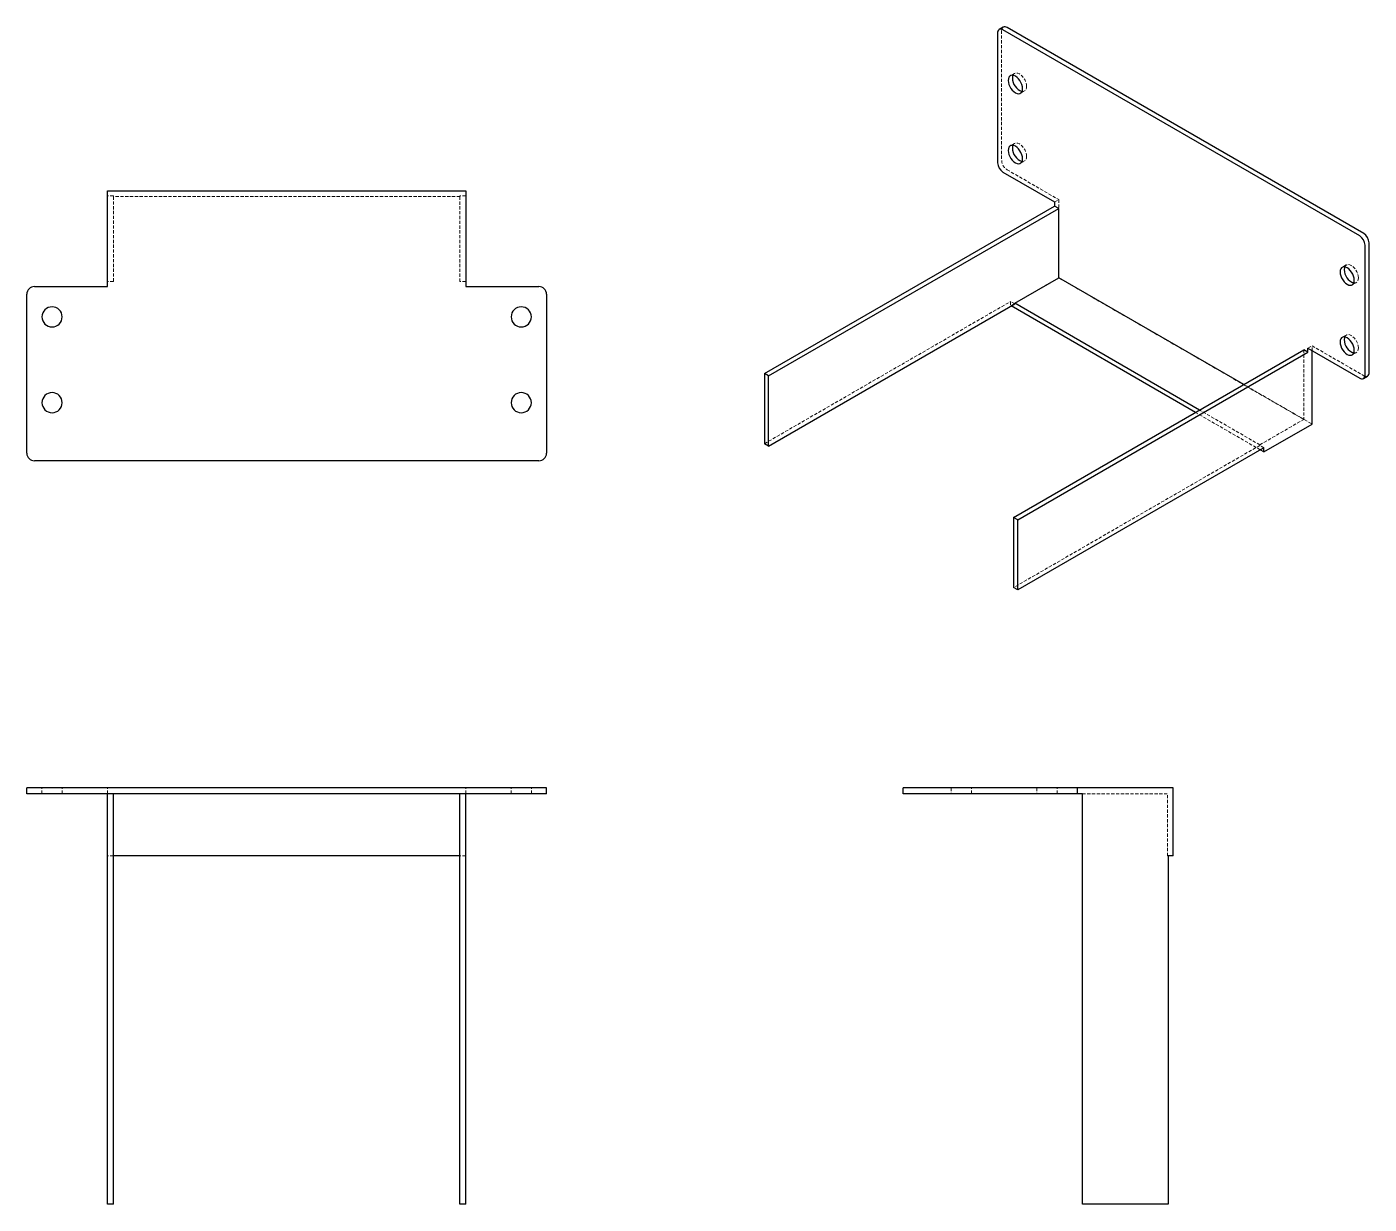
# Model space of a CAD drawing. Header units: millimetres. Extents: x 154 to 687, y 63 to 530.
import ezdxf

# ---------------------------------------------------------------- set-up
doc = ezdxf.new("R2010")
doc.units = ezdxf.units.MM
doc.linetypes.add('HIDDEN', pattern=[1.905, 1.27, -0.635])

msp = doc.modelspace()

# ---------------------------------------------------------------- linework, layer by layer
at = {"color": 7, "linetype": 'Continuous', "lineweight": 25}
for p, q in [((539.26, 527.4), (539.26, 475.96)), ((541.51, 529.71), (539.88, 528.77)), ((682.8, 446.98), (541.38, 528.62)), ((684.43, 447.92), (543.01, 529.56)), ((541.38, 472.28), (561.89, 460.44)), ((186.45, 464.88), (328.45, 464.88)), ((186.45, 426.88), (186.45, 464.88)), ((328.45, 464.88), (328.45, 426.88)), ((446.84, 392.4), (561.89, 458.81)), ((448.47, 391.46), (563.51, 457.87)), ((561.89, 460.44), (561.89, 458.81)), ((563.51, 457.87), (561.89, 458.81)), ((563.51, 430.35), (563.51, 457.87)), ((684.92, 391.87), (684.92, 443.31)), ((686.55, 392.81), (686.55, 444.25)), ((157.45, 426.88), (186.45, 426.88)), ((328.45, 426.88), (357.45, 426.88)), ((546.05, 420.27), (563.51, 430.35)), ((636.83, 388.03), (563.51, 430.35)), ((154.45, 360.88), (154.45, 423.88)), ((360.45, 423.88), (360.45, 360.88)), ((448.47, 363.69), (546.05, 420.03)), ((617.74, 377), (544.63, 419.21)), ((546.05, 420.27), (546.05, 420.03)), ((619.37, 377.94), (546.05, 420.27)), ((545.62, 335.37), (660.67, 401.78)), ((547.25, 334.43), (662.29, 400.85)), ((662.29, 400.85), (660.67, 401.78)), ((662.29, 400.85), (662.29, 402.48)), ((662.29, 402.48), (682.8, 390.64)), ((663.92, 372.39), (663.92, 401.54)), ((448.47, 391.46), (446.84, 392.4)), ((446.84, 392.4), (446.84, 364.63)), ((448.47, 363.69), (448.47, 391.46)), ((684.3, 390.49), (685.93, 391.43)), ((644.83, 361.37), (663.92, 372.39)), ((448.47, 363.69), (446.84, 364.63)), ((644.83, 363), (547.25, 306.67)), ((644.83, 361.37), (643.41, 362.18)), ((644.83, 361.37), (644.83, 363)), ((357.45, 357.88), (157.45, 357.88)), ((547.25, 334.43), (545.62, 335.37)), ((545.62, 335.37), (545.62, 307.61)), ((547.25, 306.67), (547.25, 334.43)), ((547.25, 306.67), (545.62, 307.61)), ((154.45, 225.91), (154.45, 228.21)), ((157.45, 228.21), (154.45, 228.21)), ((157.45, 225.91), (154.45, 225.91)), ((357.45, 228.21), (157.45, 228.21)), ((357.45, 225.91), (157.45, 225.91)), ((186.45, 63.21), (186.45, 225.91)), ((188.75, 63.21), (188.75, 225.91)), ((326.15, 63.21), (326.15, 225.91)), ((328.45, 63.21), (328.45, 225.91)), ((360.45, 228.21), (357.45, 228.21)), ((360.45, 225.91), (357.45, 225.91)), ((360.45, 225.91), (360.45, 228.21)), ((501.88, 225.91), (501.88, 228.21)), ((504.88, 228.21), (501.88, 228.21)), ((504.88, 225.91), (501.88, 225.91)), ((567.88, 228.21), (504.88, 228.21)), ((567.88, 225.91), (504.88, 225.91)), ((570.88, 228.21), (567.88, 228.21)), ((570.88, 225.91), (567.88, 225.91)), ((570.88, 225.91), (570.88, 228.21)), ((608.88, 228.21), (570.88, 228.21)), ((572.88, 225.91), (570.88, 225.91)), ((572.88, 63.21), (572.88, 225.91)), ((608.88, 201.21), (608.88, 228.21)), ((326.15, 201.21), (188.75, 201.21)), ((606.88, 201.21), (606.88, 63.21)), ((608.88, 201.21), (606.88, 201.21)), ((188.75, 63.21), (186.45, 63.21)), ((328.45, 63.21), (326.15, 63.21)), ((606.88, 63.21), (572.88, 63.21))]:
    msp.add_line(p, q, dxfattribs=at)
at = {"color": 7, "linetype": 'HIDDEN', "lineweight": 18}
for p, q in [((540.88, 528.34), (540.88, 476.9)), ((545.96, 511.39), (544.33, 510.45)), ((548.33, 503.52), (549.96, 504.46)), ((545.96, 483.63), (544.33, 482.69)), ((548.33, 475.76), (549.96, 476.7)), ((543.01, 473.22), (563.51, 461.38)), ((188.75, 462.88), (186.45, 462.88)), ((188.75, 462.58), (188.75, 462.88)), ((326.15, 462.58), (188.75, 462.58)), ((188.75, 462.58), (188.75, 428.88)), ((326.15, 462.58), (326.15, 462.88)), ((328.45, 462.88), (326.15, 462.88)), ((326.15, 428.88), (326.15, 462.58)), ((561.89, 460.44), (563.51, 461.38)), ((563.51, 461.38), (563.51, 457.87)), ((677.48, 435.46), (675.85, 434.52)), ((188.75, 428.88), (186.45, 428.88)), ((328.45, 428.88), (326.15, 428.88)), ((544.42, 419.33), (563.51, 430.35)), ((563.51, 430.35), (563.51, 430.35)), ((563.51, 430.35), (663.92, 372.39)), ((679.85, 427.6), (681.48, 428.53)), ((446.84, 364.63), (544.42, 420.97)), ((546.05, 420.03), (544.42, 420.97)), ((544.42, 420.97), (544.42, 419.33)), ((544.63, 419.21), (544.42, 419.33)), ((677.48, 407.7), (675.85, 406.76)), ((660.67, 401.78), (660.67, 374.27)), ((662.29, 402.48), (663.92, 403.42)), ((663.92, 401.54), (663.92, 403.42)), ((663.92, 403.42), (684.43, 391.58)), ((679.85, 399.83), (681.48, 400.77)), ((660.67, 374.27), (636.83, 388.03)), ((643.2, 364.18), (619.37, 377.94)), ((643.41, 362.18), (617.74, 377)), ((643.2, 364.18), (660.67, 374.27)), ((643.2, 363.94), (545.62, 307.61)), ((643.2, 364.18), (643.2, 363.94)), ((644.83, 363), (643.2, 363.94)), ((160.45, 225.91), (160.45, 228.21)), ((168.45, 225.91), (168.45, 228.21)), ((186.45, 225.91), (186.45, 228.21)), ((328.45, 225.91), (328.45, 228.21)), ((346.45, 225.91), (346.45, 228.21)), ((354.45, 225.91), (354.45, 228.21)), ((520.88, 228.21), (520.88, 225.91)), ((528.88, 225.91), (528.88, 228.21)), ((554.88, 228.21), (554.88, 225.91)), ((562.88, 225.91), (562.88, 228.21)), ((572.88, 225.91), (606.58, 225.91)), ((606.58, 201.21), (606.58, 225.91)), ((188.75, 201.21), (186.45, 201.21)), ((328.45, 201.21), (326.15, 201.21)), ((606.58, 201.21), (606.88, 201.21))]:
    msp.add_line(p, q, dxfattribs=at)
at = {"color": 7, "linetype": 'HIDDEN', "lineweight": 18, "flags": 128}
for points in [[(550.78, 506.29), (550.71, 507.06), (550.5, 507.87), (550.17, 508.68), (549.72, 509.46), (549.18, 510.16), (548.58, 510.75), (547.96, 511.19), (547.33, 511.47), (546.73, 511.58), (546.19, 511.5), (545.74, 511.24), (545.41, 510.81), (545.32, 510.62)], [(548.97, 504.29), (549.18, 504.27), (549.72, 504.35), (550.17, 504.61), (550.5, 505.04), (550.71, 505.61), (550.78, 506.29)], [(550.78, 478.53), (550.71, 479.3), (550.5, 480.11), (550.17, 480.92), (549.72, 481.7), (549.18, 482.4), (548.58, 482.98), (547.96, 483.43), (547.33, 483.71), (546.73, 483.81), (546.19, 483.73), (545.74, 483.47), (545.41, 483.05), (545.32, 482.86)], [(548.97, 476.53), (549.18, 476.51), (549.72, 476.59), (550.17, 476.85), (550.5, 477.27), (550.71, 477.84), (550.78, 478.53)], [(682.31, 430.37), (682.23, 431.13), (682.03, 431.94), (681.69, 432.76), (681.24, 433.53), (680.7, 434.23), (680.11, 434.82), (679.48, 435.26), (678.85, 435.55), (678.25, 435.65), (677.71, 435.57), (677.27, 435.31), (676.93, 434.89), (676.84, 434.69)], [(680.49, 428.36), (680.7, 428.35), (681.24, 428.43), (681.69, 428.69), (682.03, 429.11), (682.23, 429.68), (682.31, 430.37)], [(682.31, 402.6), (682.23, 403.37), (682.03, 404.18), (681.69, 405), (681.24, 405.77), (680.7, 406.47), (680.11, 407.06), (679.48, 407.5), (678.85, 407.78), (678.25, 407.89), (677.71, 407.81), (677.27, 407.55), (676.93, 407.12), (676.84, 406.93)], [(680.49, 400.6), (680.7, 400.58), (681.24, 400.66), (681.69, 400.92), (682.03, 401.35), (682.23, 401.92), (682.31, 402.6)]]:
    msp.add_lwpolyline(points, dxfattribs=at)
at = {"color": 7, "linetype": 'Continuous', "lineweight": 25, "flags": 128}
for points in [[(549.16, 505.35), (549.09, 506.12), (548.88, 506.93), (548.54, 507.75), (548.09, 508.52), (547.56, 509.22), (546.96, 509.81), (546.33, 510.25), (545.7, 510.53), (545.1, 510.64), (544.57, 510.56), (544.12, 510.3), (543.78, 509.87), (543.57, 509.3), (543.5, 508.62)], [(543.5, 508.62), (543.57, 507.85), (543.78, 507.04), (544.12, 506.23), (544.57, 505.45), (545.1, 504.75), (545.7, 504.16), (546.33, 503.72), (546.96, 503.44), (547.56, 503.33), (548.09, 503.41), (548.54, 503.67), (548.88, 504.1), (549.09, 504.67), (549.16, 505.35)], [(545.32, 510.62), (545.2, 510.24), (545.13, 509.56)], [(549.16, 477.59), (549.09, 478.36), (548.88, 479.17), (548.54, 479.98), (548.09, 480.76), (547.56, 481.46), (546.96, 482.04), (546.33, 482.49), (545.7, 482.77), (545.1, 482.87), (544.57, 482.79), (544.12, 482.54), (543.78, 482.11), (543.57, 481.54), (543.5, 480.86)], [(543.5, 480.86), (543.57, 480.09), (543.78, 479.28), (544.12, 478.46), (544.57, 477.69), (545.1, 476.99), (545.7, 476.4), (546.33, 475.96), (546.96, 475.68), (547.56, 475.57), (548.09, 475.65), (548.54, 475.91), (548.88, 476.33), (549.09, 476.9), (549.16, 477.59)], [(545.32, 482.86), (545.2, 482.48), (545.13, 481.79)], [(680.68, 429.43), (680.61, 430.19), (680.4, 431.01), (680.06, 431.82), (679.61, 432.6), (679.08, 433.29), (678.48, 433.88), (677.85, 434.33), (677.22, 434.61), (676.62, 434.71), (676.09, 434.63), (675.64, 434.37), (675.3, 433.95), (675.09, 433.38), (675.02, 432.69)], [(675.02, 432.69), (675.09, 431.92), (675.3, 431.11), (675.64, 430.3), (676.09, 429.52), (676.62, 428.83), (677.22, 428.24), (677.85, 427.79), (678.48, 427.51), (679.08, 427.41), (679.61, 427.49), (680.06, 427.75), (680.4, 428.17), (680.61, 428.74), (680.68, 429.43)], [(676.84, 434.69), (676.72, 434.32), (676.65, 433.63)], [(680.68, 401.66), (680.61, 402.43), (680.4, 403.24), (680.06, 404.06), (679.61, 404.83), (679.08, 405.53), (678.48, 406.12), (677.85, 406.56), (677.22, 406.84), (676.62, 406.95), (676.09, 406.87), (675.64, 406.61), (675.3, 406.19), (675.09, 405.62), (675.02, 404.93)], [(675.02, 404.93), (675.09, 404.16), (675.3, 403.35), (675.64, 402.54), (676.09, 401.76), (676.62, 401.06), (677.22, 400.48), (677.85, 400.03), (678.48, 399.75), (679.08, 399.65), (679.61, 399.73), (680.06, 399.98), (680.4, 400.41), (680.61, 400.98), (680.68, 401.66)], [(676.84, 406.93), (676.72, 406.55), (676.65, 405.87)]]:
    msp.add_lwpolyline(points, dxfattribs=at)
at = {"color": 7, "linetype": 'Continuous', "lineweight": 25}
for centre, radius, start, end in [((540.55, 527.61), 1.31, 50.7967, 189.214), ((542.13, 528.34), 1.51, 54.3824, 114.3071), ((550.63, 509.53), 5.5, 179.7643, 252.456), ((550.63, 481.77), 5.5, 179.7643, 252.456), ((543.86, 476.17), 4.61, 182.6055, 237.3945), ((680.32, 443.1), 4.61, 2.6055, 57.3945), ((681.94, 444.04), 4.61, 2.6055, 57.3945), ((682.15, 433.61), 5.5, 179.7643, 252.456), ((157.45, 423.88), 3, 90, 180), ((357.45, 423.88), 3, 0, 90), ((164.45, 414.88), 4, 0, 180), ((350.45, 414.88), 4, 0, 180), ((164.45, 414.88), 4, 180, 0), ((350.45, 414.88), 4, 180, 0), ((682.15, 405.85), 5.5, 179.7643, 252.456), ((683.63, 391.66), 1.31, 230.7967, 9.214), ((685.08, 392.64), 1.48, 305.0133, 6.2988), ((164.45, 380.88), 4, 0, 180), ((350.45, 380.88), 4, 0, 180), ((164.45, 380.88), 4, 180, 0), ((350.45, 380.88), 4, 180, 0), ((157.45, 360.88), 3, 180, 270), ((357.45, 360.88), 3, 270, 0)]:
    msp.add_arc(centre, radius, start, end, dxfattribs=at)
at = {"color": 7, "linetype": 'HIDDEN', "lineweight": 18}
for centre, radius, start, end in [((542.35, 528.5), 1.48, 125.0133, 186.2988), ((545.49, 477.1), 4.61, 182.6055, 237.3945), ((685.31, 392.81), 1.51, 234.3824, 294.3071)]:
    msp.add_arc(centre, radius, start, end, dxfattribs=at)

doc.saveas('drawing.dxf')
